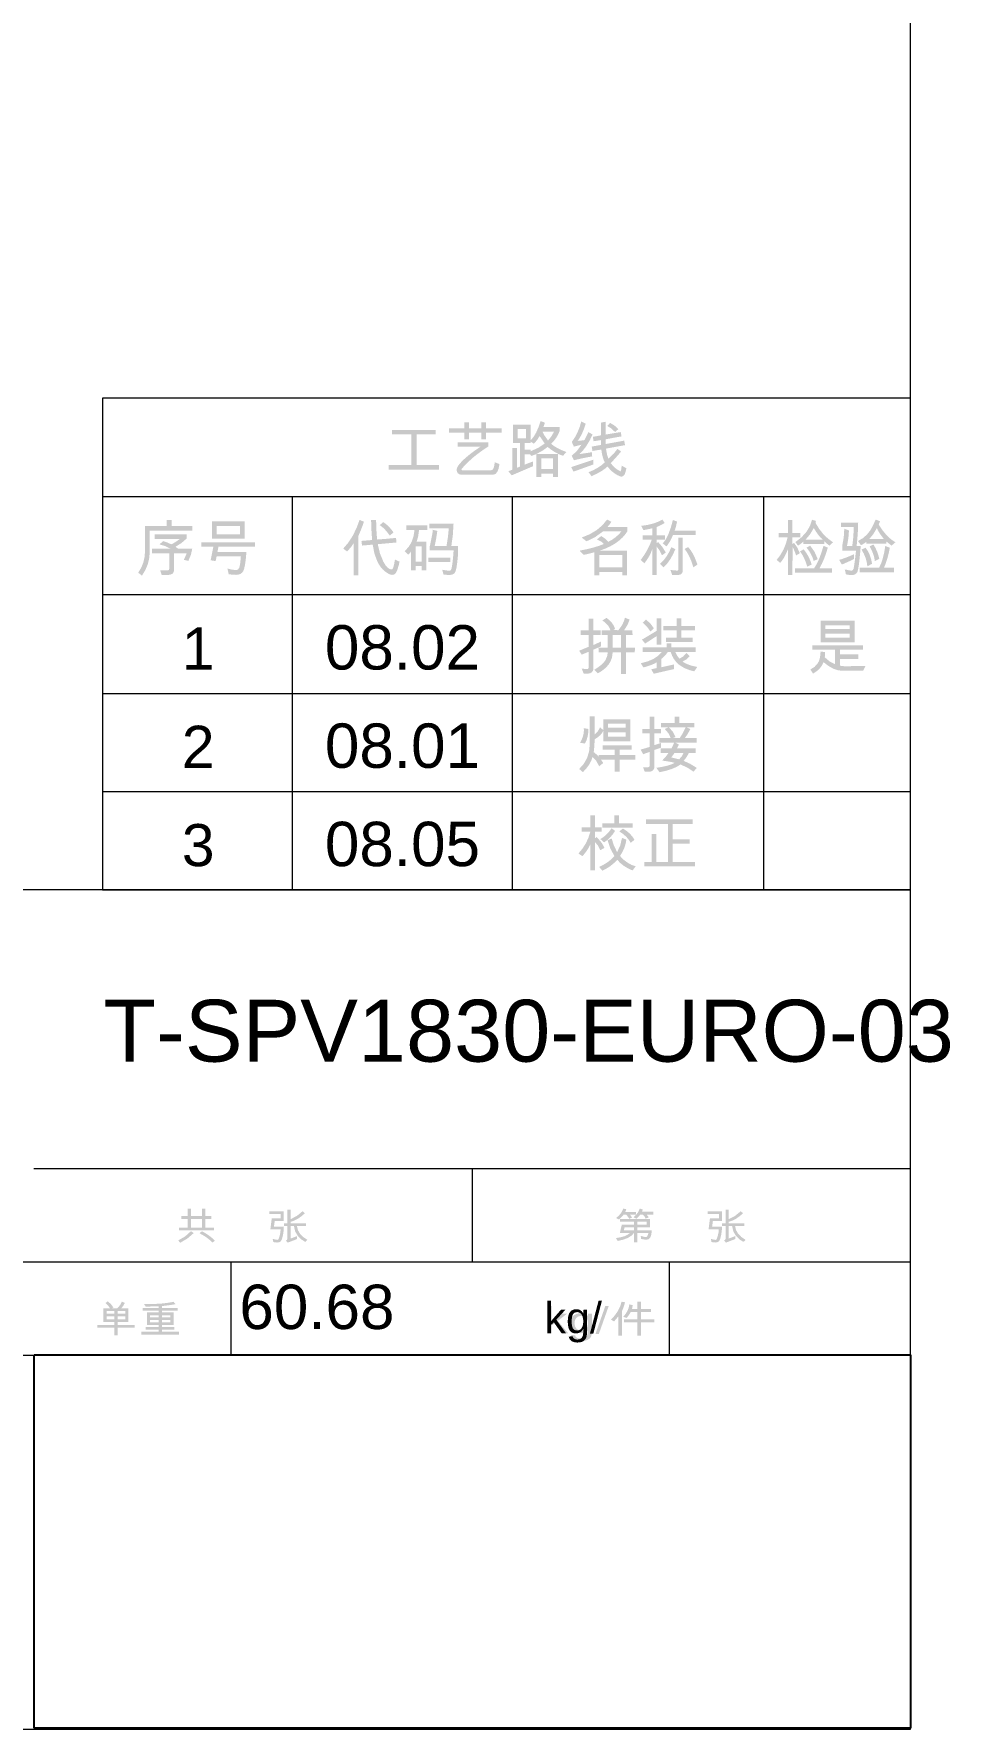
# Model space of a CAD drawing. Header units: millimetres. Extents: x 3 to 591, y 5 to 206.
# Drawn here: x 252 to 293.8, y 5.2 to 82.6 of the extents above; entities that cross this region are included whole.
import ezdxf

# ---------------------------------------------------------------- set-up
doc = ezdxf.new("R2010")
doc.units = ezdxf.units.MM
picture_1 = doc.add_image_def('image1.jpg', size_in_pixel=(151, 64))

msp = doc.modelspace()

# ---------------------------------------------------------------- hatches: boundary and pattern name
h = msp.add_hatch(color=7)
h.dxf.hatch_style = 2
h.paths.add_polyline_path([(270.485919, 62.713967), (268.189004, 62.713967), (268.189004, 62.919019), (269.215367, 62.919019), (269.215367, 64.319106), (268.337833, 64.319106), (268.337833, 64.524709), (270.333232, 64.524709), (270.333232, 64.319106), (269.455146, 64.319106), (269.455146, 62.919019), (270.485919, 62.919019)])
h = msp.add_hatch(color=7)
h.paths.add_polyline_path([(273.335701, 64.400686), (272.619122, 64.400686), (272.619122, 64.101376), (272.406904, 64.101376), (272.406904, 64.400686), (271.843562, 64.400686), (271.843562, 64.101376), (271.631344, 64.101376), (271.631344, 64.400686), (270.936813, 64.400686), (270.936813, 64.596367), (271.631344, 64.596367), (271.631344, 64.874731), (271.843562, 64.874731), (271.843562, 64.596367), (272.406904, 64.596367), (272.406904, 64.874731), (272.619122, 64.874731), (272.619122, 64.596367), (273.335701, 64.596367)])
h.paths.add_polyline_path([(273.239239, 62.96477), (273.197898, 62.752156), (273.135886, 62.600417), (273.053204, 62.509449), (272.949851, 62.479149), (271.496296, 62.479149), (271.40755, 62.49603), (271.340302, 62.546398), (271.298134, 62.620329), (271.284078, 62.709557), (271.300615, 62.786348), (271.350224, 62.879469), (271.432906, 62.98892), (271.548662, 63.114701), (271.698937, 63.254838), (271.885178, 63.408154), (272.107387, 63.574595), (272.365563, 63.75411), (271.326522, 63.756866), (271.326522, 63.963572), (272.723853, 63.963572), (272.723853, 63.762378), (272.462671, 63.58853), (272.228103, 63.417524), (272.020097, 63.249309), (271.838601, 63.083832), (271.691099, 62.937063), (271.585869, 62.825795), (271.522806, 62.749977), (271.501808, 62.709557), (271.523857, 62.684753), (272.869925, 62.684753), (272.925416, 62.70749), (272.969488, 62.775703), (273.002087, 62.889391), (273.023162, 63.048555)])
h = msp.add_hatch(color=7)
h.paths.add_polyline_path([(276.295728, 63.514332), (276.135875, 63.342352), (275.95046, 63.415009), (275.7729, 63.506477), (275.603194, 63.616754), (275.441344, 63.745842), (275.199843, 63.573105), (274.933123, 63.430547), (275.904365, 63.430547), (275.904365, 62.379931), (275.683879, 62.379931), (275.683879, 62.526003), (275.145341, 62.526003), (275.145341, 62.371662), (274.924855, 62.371662), (274.924855, 63.425035), (274.835834, 63.387001), (274.690589, 63.334084), (274.63657, 63.412357), (274.394035, 63.412357), (274.394035, 62.938312), (274.518678, 62.988446), (274.623892, 63.029744), (274.709674, 63.062258), (274.776027, 63.086037), (274.776027, 62.868307), (273.795966, 62.450486), (273.646036, 62.639553), (273.820771, 62.704045), (273.820771, 63.697886), (274.032989, 63.697886), (274.032989, 62.79224), (274.183471, 62.851771), (274.183471, 63.929397), (273.86101, 63.929397), (273.86101, 64.768346), (274.66854, 64.768346), (274.66854, 64.056176), (274.794941, 64.204789), (274.911213, 64.399239), (275.017356, 64.639474), (275.113371, 64.925443), (275.311808, 64.855438), (275.285281, 64.761732), (275.241804, 64.649835), (275.985945, 64.649835), (275.985945, 64.4751), (275.920109, 64.318925), (275.833396, 64.16952), (275.725805, 64.026833), (275.597338, 63.890812), (275.729095, 63.786951), (275.889482, 63.689549), (276.078394, 63.598659)])
h.paths.add_polyline_path([(274.456322, 64.136102), (274.456322, 64.561641), (274.073228, 64.561641), (274.073228, 64.136102)])
h.paths.add_polyline_path([(275.729629, 64.443129), (275.201565, 64.443129), (275.297959, 64.261573), (275.455124, 64.042396), (275.607673, 64.2285)])
h.paths.add_polyline_path([(275.30354, 63.901836), (275.07203, 64.243589), (274.942218, 64.042258), (274.8091, 63.896324), (274.66854, 63.982865), (274.66854, 63.929397), (274.394035, 63.929397), (274.394035, 63.619062), (274.66854, 63.619062), (274.66854, 63.551814), (275.016632, 63.710082)])
h.paths.add_polyline_path([(275.683879, 62.73326), (275.683879, 63.223841), (275.145341, 63.223841), (275.145341, 62.73326)])
h = msp.add_hatch(color=7)
h.paths.add_polyline_path([(277.490762, 64.31635), (277.35394, 64.035842), (277.208127, 63.792902), (277.053425, 63.58748), (276.889938, 63.419523), (277.464304, 63.506063), (277.469816, 63.314792), (277.035803, 63.232109), (276.640237, 63.139505), (276.53716, 63.342352), (276.778454, 63.570487), (276.979234, 63.847817), (276.634725, 63.762378), (276.539916, 63.974596), (276.684627, 64.18976), (276.804637, 64.416809), (276.900049, 64.65564), (276.970966, 64.90615), (277.070736, 64.857643), (277.17657, 64.809687), (277.095653, 64.569814), (277.007553, 64.358725), (276.912322, 64.17647), (276.810011, 64.023103), (276.934448, 64.03498), (277.026639, 64.044945), (277.086584, 64.052946), (277.114282, 64.058932), (277.224112, 64.269083), (277.295081, 64.423837)])
h.paths.add_polyline_path([(279.031409, 62.772947), (278.994271, 62.604551), (278.947624, 62.485764), (278.887748, 62.414795), (278.810923, 62.390955), (278.76388, 62.398396), (278.702058, 62.42072), (278.625353, 62.457928), (278.533662, 62.510017), (278.341976, 62.655194), (278.164347, 62.854527), (278.046516, 62.747436), (277.886466, 62.637762), (277.684144, 62.5254), (277.439499, 62.410247), (277.307208, 62.5927), (277.520209, 62.685734), (277.714349, 62.791275), (277.889575, 62.909425), (278.045836, 63.040286), (277.993229, 63.153251), (277.949511, 63.288747), (277.914681, 63.446773), (277.88874, 63.627331), (277.482494, 63.562839), (277.447767, 63.762378), (277.876613, 63.839549), (277.876613, 64.058932), (277.535962, 64.006567), (277.49903, 64.206107), (277.876613, 64.276662), (277.876613, 64.858194), (278.014692, 64.884308), (278.091587, 64.895126), (278.091587, 64.313594), (278.772338, 64.426593), (278.810923, 64.228155), (278.421903, 64.159942), (278.091587, 64.095864), (278.091587, 63.88089), (278.93219, 64.034128), (278.969122, 63.828524), (278.099855, 63.670326), (278.123833, 63.521704), (278.151118, 63.394993), (278.181711, 63.290194), (278.21561, 63.207305), (278.446363, 63.435232), (278.624612, 63.656545), (278.79163, 63.54079), (278.642173, 63.363945), (278.512922, 63.21702), (278.403825, 63.099964), (278.314829, 63.012726), (278.406193, 62.894481), (278.51244, 62.791068), (278.633569, 62.702435), (278.769582, 62.628529), (278.80107, 62.74387), (278.816435, 62.891458)])
h.paths.add_polyline_path([(278.664851, 64.564397), (278.517125, 64.423837), (278.349762, 64.588443), (278.158835, 64.702201), (278.285615, 64.844414), (278.485775, 64.725283)])
h.paths.add_polyline_path([(277.523835, 62.945477), (276.620945, 62.62026), (276.600756, 62.657399), (276.568579, 62.713967), (276.510701, 62.826966), (277.523835, 63.16431)])
h = msp.add_hatch(color=7)
h.paths.add_polyline_path([(259.216256, 59.928235), (257.280388, 59.928235), (257.280388, 58.968018), (257.258167, 58.673256), (257.191504, 58.392549), (257.0804, 58.125899), (256.924854, 57.873305), (256.75508, 58.005596), (256.890773, 58.232663), (256.987762, 58.473992), (257.045992, 58.729583), (257.065414, 58.999437), (257.065414, 60.133839), (258.058704, 60.133839), (258.058704, 60.418817), (258.273678, 60.418817), (258.273678, 60.133839), (259.216256, 60.133839)])
h.paths.add_polyline_path([(259.219012, 59.097554), (259.157965, 58.825529), (259.041521, 58.541929), (258.838674, 58.595948), (258.968209, 58.891951), (258.389433, 58.891951), (258.389433, 58.121903), (258.368883, 58.023804), (258.307302, 57.954333), (258.204793, 57.913388), (258.06146, 57.900865), (257.824437, 57.903622), (257.754433, 58.119147), (258.09343, 58.108122), (258.154202, 58.128311), (258.174459, 58.200175), (258.174459, 58.891951), (257.379607, 58.891951), (257.379607, 59.097554), (258.239503, 59.097554), (258.010473, 59.209657), (257.726872, 59.301503), (257.893339, 59.450332), (258.052503, 59.396312), (258.257141, 59.30426), (258.316475, 59.326377), (258.401904, 59.373713), (258.513482, 59.446266), (258.65126, 59.544038), (257.50363, 59.544038), (257.50363, 59.750744), (258.968209, 59.750744), (258.968209, 59.568843), (258.73222, 59.362551), (258.454476, 59.188504), (258.581256, 59.097554)])
h = msp.add_hatch(color=7)
h.paths.add_polyline_path([(267.053192, 60.330622), (266.990836, 60.145276), (266.903262, 59.922723), (266.802389, 59.684598), (266.802389, 57.881573), (266.587415, 57.881573), (266.587415, 59.360484), (266.472005, 59.18313), (266.285901, 58.97353), (266.107858, 59.106924), (266.334425, 59.371086), (266.534637, 59.677363), (266.708597, 60.025706), (266.856408, 60.416061)])
h.paths.add_polyline_path([(268.679277, 58.51051), (268.653921, 58.387726), (268.600454, 58.204585), (268.567062, 58.108975), (268.534652, 58.034604), (268.503173, 57.98142), (268.472572, 57.949372), (268.408906, 57.917126), (268.34028, 57.906378), (268.277743, 57.916093), (268.203372, 57.945238), (268.117115, 57.993814), (268.018921, 58.06182), (267.918351, 58.149265), (267.824963, 58.257019), (267.738706, 58.385134), (267.659529, 58.533661), (267.532198, 58.880513), (267.454477, 59.287723), (266.966651, 59.244728), (266.940193, 59.456946), (267.429672, 59.498287), (267.408184, 59.766092), (267.393361, 60.007335), (267.385256, 60.222119), (267.383921, 60.410549), (267.60992, 60.410549), (267.617775, 60.120127), (267.628937, 59.874767), (267.643406, 59.67447), (267.661183, 59.519234), (268.075697, 59.552238), (268.518322, 59.59475), (268.541474, 59.385288), (267.685987, 59.307016), (267.785482, 58.886852), (267.9412, 58.508856), (268.034312, 58.352672), (268.13006, 58.241241), (268.228392, 58.174458), (268.329256, 58.15222), (268.365326, 58.180642), (268.400776, 58.265908), (268.435606, 58.408018), (268.469816, 58.606972)])
h.paths.add_polyline_path([(268.408079, 59.845553), (268.232793, 59.702237), (268.113817, 59.860565), (267.998251, 59.992383), (267.885992, 60.097639), (267.776938, 60.176282), (267.934034, 60.316842), (268.053527, 60.233436), (268.172297, 60.127086), (268.290447, 59.997792)])
h = msp.add_hatch(color=7)
h.paths.add_polyline_path([(279.079365, 59.910596), (279.072457, 59.891175), (279.051804, 59.856922), (279.017508, 59.807889), (278.969673, 59.744129), (278.845374, 59.603225), (278.691309, 59.465214), (278.511062, 59.334645), (278.307663, 59.216065), (278.081252, 59.110163), (277.832516, 59.01873), (279.062828, 59.01873), (279.062828, 57.884329), (278.847854, 57.884329), (278.847854, 58.041425), (277.789521, 58.041425), (277.789521, 57.884329), (277.574547, 57.884329), (277.574547, 58.940457), (277.402973, 58.894655), (277.263593, 58.859704), (277.156355, 58.835503), (277.081209, 58.821946), (276.898206, 59.013218), (277.229236, 59.08069), (277.524455, 59.154053), (277.783811, 59.233204), (278.007251, 59.31804), (277.880334, 59.430074), (277.68479, 59.524746), (277.884881, 59.679086), (278.068022, 59.556716), (278.199074, 59.414503), (278.370433, 59.507098), (278.528149, 59.617005), (278.672223, 59.744172), (278.802655, 59.888548), (277.962051, 59.888548), (277.619609, 59.641603), (277.213501, 59.439307), (276.990259, 59.60853), (277.360383, 59.763258), (277.677073, 59.952144), (277.940433, 60.17524), (278.150567, 60.432597), (278.345146, 60.330622), (278.270732, 60.218932), (278.169859, 60.0936), (279.079365, 60.0936)])
h.paths.add_polyline_path([(278.847854, 58.248682), (278.847854, 58.813678), (277.789521, 58.813678), (277.789521, 58.248682)])
h = msp.add_hatch(color=7)
h.paths.add_polyline_path([(280.832229, 58.925023), (280.654738, 58.803756), (280.536916, 59.031615), (280.413306, 59.199529), (280.413306, 57.906378), (280.208254, 57.906378), (280.208254, 59.075505), (280.149756, 58.918521), (280.071001, 58.759314), (279.971989, 58.597937), (279.85272, 58.434442), (279.685701, 58.58768), (279.850033, 58.821447), (279.989146, 59.054697), (280.10304, 59.287327), (280.191717, 59.519234), (279.773896, 59.519234), (279.773896, 59.713261), (280.21101, 59.713261), (280.21101, 60.031864), (280.045714, 59.995484), (279.809725, 59.947528), (279.70775, 60.144863), (279.982875, 60.18319), (280.23609, 60.24353), (280.467394, 60.325782), (280.676787, 60.429841), (280.778761, 60.274398), (280.663213, 60.209174), (280.563787, 60.157334), (280.480485, 60.118827), (280.413306, 60.0936), (280.413306, 59.713261), (280.795298, 59.713261), (280.795298, 59.519234), (280.413306, 59.519234), (280.413306, 59.357727), (280.482208, 59.403478), (280.668174, 59.188642)])
h.paths.add_polyline_path([(282.192629, 59.729798), (281.161856, 59.729798), (281.028875, 59.449643), (280.865302, 59.205041), (280.690567, 59.341191), (280.824926, 59.523704), (280.946882, 59.762802), (281.056436, 60.058434), (281.153588, 60.410549), (281.342103, 60.340544), (281.313483, 60.203197), (281.285535, 60.088019), (281.25831, 59.995061), (281.23186, 59.924377), (282.192629, 59.924377)])
h.paths.add_polyline_path([(281.600072, 58.089932), (281.58767, 58.017241), (281.550463, 57.958192), (281.493481, 57.919469), (281.42203, 57.906378), (281.118861, 57.906378), (281.040589, 58.130171), (281.350372, 58.100957), (281.386614, 58.109638), (281.398879, 58.135683), (281.398879, 59.603018), (281.600072, 59.603018)])
h.paths.add_polyline_path([(282.273657, 58.378218), (282.090654, 58.251438), (282.006947, 58.503507), (281.912129, 58.727206), (281.806253, 58.922483), (281.689369, 59.089286), (281.848119, 59.17748), (281.968017, 59.029573), (282.078872, 58.847095), (282.180734, 58.629994)])
h.paths.add_polyline_path([(281.263831, 59.078261), (281.150771, 58.826166), (281.024121, 58.603941), (280.883932, 58.41148), (280.730254, 58.248682), (280.558275, 58.409637), (280.703796, 58.543901), (280.840222, 58.715217), (280.967553, 58.923637), (281.085788, 59.169212)])
h = msp.add_hatch(color=7)
h.paths.add_polyline_path([(288.460652, 59.3908), (288.299146, 59.244728), (288.196964, 59.319487), (288.062123, 59.439307), (288.062123, 59.312528), (287.100253, 59.312528), (287.100253, 59.417259), (286.993523, 59.329064), (286.86323, 59.239216), (286.744719, 59.403478), (287.02707, 59.626505), (287.247358, 59.870564), (287.405531, 60.135604), (287.501537, 60.421573), (287.681785, 60.370861), (287.66139, 60.281013), (287.821156, 60.016111), (288.007691, 59.779476), (288.22089, 59.571056)])
h.paths.add_polyline_path([(288.003143, 59.506556), (287.903399, 59.597816), (287.800089, 59.717809), (287.693162, 59.866534), (287.582566, 60.04399), (287.403076, 59.745094), (287.198369, 59.506556)])
h.paths.add_polyline_path([(286.964102, 59.622311), (286.608569, 59.622311), (286.608569, 59.320796), (286.682983, 59.36324), (286.823542, 59.164802), (286.947566, 58.891951), (286.775036, 58.795488), (286.728725, 58.926841), (286.686497, 59.034784), (286.648299, 59.119267), (286.614081, 59.180236), (286.608569, 57.903622), (286.405721, 57.903622), (286.405721, 59.075505), (286.318457, 58.878317), (286.231951, 58.708465), (286.14069, 58.566001), (286.044675, 58.450978), (285.891989, 58.593192), (286.060445, 58.815926), (286.199498, 59.061656), (286.309095, 59.330434), (286.389185, 59.622311), (285.982939, 59.622311), (285.982939, 59.817992), (286.405721, 59.817992), (286.405721, 60.410549), (286.608569, 60.410549), (286.608569, 59.817992), (286.964102, 59.817992)])
h.paths.add_polyline_path([(287.763365, 58.626265), (287.577054, 58.539173), (287.531475, 58.686864), (287.462539, 58.838069), (287.370245, 58.992788), (287.254593, 59.151022), (287.416099, 59.241972), (287.617844, 58.960577)])
h.paths.add_polyline_path([(288.414901, 58.008352), (286.732592, 58.008352), (286.732592, 58.202931), (287.596346, 58.202931), (287.71397, 58.397976), (287.824618, 58.634257), (287.928342, 58.91188), (288.025192, 59.230948), (288.223629, 59.153778), (288.144056, 58.887541), (288.053373, 58.640321), (287.95163, 58.412118), (287.838881, 58.202931), (288.414901, 58.202931)])
h.paths.add_polyline_path([(287.486103, 58.378218), (287.286563, 58.282858), (287.215465, 58.494421), (287.13615, 58.680973), (287.048671, 58.842513), (286.953078, 58.979043), (287.122301, 59.072749), (287.238676, 58.915859), (287.338102, 58.747808), (287.420578, 58.568594)])
h = msp.add_hatch(color=7)
h.paths.add_polyline_path([(291.307679, 59.393556), (291.132392, 59.241972), (291.043931, 59.310383), (290.975365, 59.364273), (290.926746, 59.40359), (290.898126, 59.428283), (290.89537, 59.338435), (289.984762, 59.338435), (289.984762, 59.417259), (289.881823, 59.342362), (289.736715, 59.261265), (289.600014, 59.453088), (289.819931, 59.58084), (290.00998, 59.746679), (290.170057, 59.950654), (290.300057, 60.192819), (290.404788, 60.429841), (290.604879, 60.357081), (290.545348, 60.201087), (290.726939, 59.932981), (290.914524, 59.709058), (291.108104, 59.529267)])
h.paths.add_polyline_path([(290.779615, 59.544038), (290.672868, 59.683366), (290.584209, 59.811998), (290.513739, 59.929984), (290.461563, 60.037376), (290.300746, 59.76921), (290.114298, 59.544038)])
h.paths.add_polyline_path([(289.724037, 59.22268), (289.703056, 58.968429), (289.682274, 58.743932), (289.661686, 58.549174), (289.641286, 58.384143), (289.621067, 58.248827), (289.601022, 58.143211), (289.581144, 58.067283), (289.561429, 58.02103), (289.515953, 57.966047), (289.458076, 57.926773), (289.387796, 57.903208), (289.305114, 57.895353), (289.195973, 57.904035), (289.050452, 57.93008), (289.041426, 57.968527), (289.029506, 58.030952), (288.996433, 58.154976), (289.061821, 58.143469), (289.154081, 58.124108), (289.247512, 58.106744), (289.316138, 58.100957), (289.359546, 58.120111), (289.393859, 58.178127), (289.402181, 58.208046), (289.412273, 58.259353), (289.424148, 58.332042), (289.437819, 58.426105), (289.453298, 58.541536), (289.470599, 58.678329), (289.489734, 58.836477), (289.510717, 59.015974), (288.877922, 59.015974), (288.877922, 59.22268), (288.950131, 59.623413), (288.974384, 60.012571), (289.188256, 59.933747), (289.161522, 59.57904), (289.098408, 59.22268), (289.338187, 59.22268), (289.389036, 59.649045), (289.405986, 60.085332), (288.824454, 60.085332), (288.824454, 60.292037), (289.608282, 60.292037), (289.603855, 60.071698), (289.590643, 59.81999), (289.56875, 59.536967), (289.538278, 59.22268)])
h.paths.add_polyline_path([(290.571806, 58.635635), (290.367857, 58.539173), (290.346988, 58.680129), (290.300953, 58.839998), (290.229803, 59.018678), (290.13359, 59.216065), (290.308325, 59.293235), (290.403832, 59.120102), (290.479547, 58.95286), (290.535521, 58.791405)])
h.paths.add_polyline_path([(291.248147, 58.024889), (289.670569, 58.024889), (289.670569, 58.232146), (290.563538, 58.232146), (290.653662, 58.428628), (290.730556, 58.660096), (290.794222, 58.9266), (290.844658, 59.228192), (291.05412, 59.142753), (290.997284, 58.874432), (290.933472, 58.633293), (290.862736, 58.419232), (290.785127, 58.232146), (291.248147, 58.232146)])
h.paths.add_polyline_path([(290.241077, 58.412393), (290.026103, 58.296638), (290.000997, 58.485679), (289.948037, 58.676632), (289.867276, 58.869549), (289.758764, 59.064481), (289.950036, 59.14551), (290.055042, 58.984916), (290.138551, 58.80913), (290.200563, 58.618255)])
h.paths.add_polyline_path([(289.41701, 58.632879), (289.338996, 58.592158), (289.220778, 58.536141), (289.062458, 58.464828), (288.864141, 58.378218), (288.740118, 58.593192), (288.861463, 58.627617), (289.014692, 58.681317), (289.199857, 58.754345), (289.41701, 58.846751)])
h = msp.add_hatch(color=7)
h.paths.add_polyline_path([(261.607428, 59.552306), (260.116391, 59.552306), (260.116391, 60.3433), (261.607428, 60.3433)])
h.paths.add_polyline_path([(261.392454, 59.759012), (261.392454, 60.136595), (260.331365, 60.136595), (260.331365, 59.759012)])
h.paths.add_polyline_path([(262.089741, 59.19126), (260.415149, 59.19126), (260.371052, 58.954238), (261.693969, 58.954238), (261.663187, 58.623612), (261.627134, 58.365127), (261.585913, 58.178781), (261.539628, 58.064576), (261.483525, 57.996165), (261.412849, 57.947236), (261.327703, 57.917841), (261.228192, 57.908031), (261.177738, 57.909582), (261.104031, 57.914232), (261.006965, 57.921984), (260.886438, 57.932836), (260.824702, 58.194663), (261.050769, 58.142091), (261.230948, 58.124659), (261.307773, 58.150842), (261.362688, 58.229941), (261.383548, 58.301668), (261.403065, 58.411842), (261.421134, 58.560463), (261.437654, 58.747532), (260.334121, 58.747532), (260.282858, 58.536417), (260.059615, 58.572246), (260.183639, 59.19126), (259.634077, 59.19126), (259.634077, 59.397966), (262.089741, 59.397966)])
h = msp.add_hatch(color=7)
h.paths.add_polyline_path([(271.354325, 59.072749), (271.342336, 58.765516), (271.306369, 58.415701), (271.280316, 58.248458), (271.250077, 58.118733), (271.2156, 58.026422), (271.176834, 57.971421), (271.075548, 57.916575), (270.935401, 57.898109), (270.685701, 57.922914), (270.626721, 58.141195), (270.744009, 58.121024), (270.836183, 58.106744), (270.903138, 58.098252), (270.944772, 58.095444), (270.991488, 58.106607), (271.029108, 58.140093), (271.04586, 58.178833), (271.063077, 58.250336), (271.08081, 58.354498), (271.099112, 58.491217), (271.12936, 58.776609), (271.145966, 59.021486), (270.058969, 59.021486), (270.058969, 59.207797), (270.11819, 59.48654), (270.161082, 59.705958), (270.187644, 59.866051), (270.197875, 59.96682), (270.403479, 59.913352), (270.355799, 59.590823), (270.284967, 59.228192), (270.823505, 59.228192), (270.888066, 59.638641), (270.928236, 60.03462), (270.034165, 60.03462), (270.034165, 60.241326), (271.14321, 60.241326), (271.112617, 59.734345), (271.043991, 59.228192), (271.354325, 59.228192)])
h.paths.add_polyline_path([(269.949829, 59.955796), (269.571144, 59.950284), (269.52622, 59.648838), (269.458145, 59.417259), (269.899117, 59.417259), (269.899117, 58.113635), (269.686899, 58.113635), (269.686899, 58.310418), (269.412394, 58.310418), (269.412394, 58.113635), (269.201829, 58.113635), (269.201829, 58.970774), (269.140231, 58.887679), (269.072294, 58.830214), (268.910788, 58.991169), (269.08877, 59.174293), (269.223396, 59.396175), (269.314717, 59.65671), (269.362784, 59.955796), (268.995124, 59.955796), (268.995124, 60.162502), (269.949829, 60.162502)])
h.paths.add_polyline_path([(269.686899, 58.517124), (269.686899, 59.210553), (269.412394, 59.210553), (269.412394, 58.517124)])
h.paths.add_polyline_path([(270.996035, 58.491217), (269.999438, 58.491217), (269.999438, 58.697923), (270.996035, 58.697923)])
h = msp.add_hatch(color=7)
h.paths.add_polyline_path([(278.966366, 55.953532), (279.177481, 55.864235), (279.084877, 55.628246), (278.929434, 55.381922), (279.308119, 55.381922), (279.310875, 55.161436), (279.014873, 55.161436), (279.014873, 54.585416), (279.418362, 54.585416), (279.415606, 54.367686), (279.014873, 54.367686), (279.014873, 53.388727), (278.79163, 53.388727), (278.79163, 54.367686), (278.40137, 54.367686), (278.391423, 54.224904), (278.360347, 54.08884), (278.308149, 53.959494), (278.234834, 53.836865), (278.140409, 53.720955), (278.024881, 53.611763), (277.888256, 53.509289), (277.730541, 53.413532), (277.566279, 53.575038), (277.737233, 53.685531), (277.876406, 53.791321), (277.98385, 53.892461), (278.059616, 53.989001), (278.150222, 54.177172), (278.182537, 54.36493), (277.760858, 54.36493), (277.758102, 54.585416), (278.175372, 54.585416), (278.175372, 55.161436), (277.908032, 55.161436), (277.908032, 55.381922), (278.303805, 55.381922), (278.25286, 55.503672), (278.174476, 55.618393), (278.068703, 55.726087), (277.935593, 55.826753), (278.125762, 55.945264), (278.2659, 55.828785), (278.377874, 55.705899), (278.461633, 55.576604), (278.517125, 55.440902), (278.438853, 55.387434), (278.662095, 55.381922), (278.771959, 55.520923), (278.859292, 55.662559), (278.924094, 55.80678)])
h.paths.add_polyline_path([(278.79163, 55.161436), (278.398614, 55.161436), (278.398614, 54.585416), (278.79163, 54.585416)])
h.paths.add_polyline_path([(277.31272, 53.690793), (277.31272, 54.396349), (276.993015, 54.266813), (276.874504, 54.444856), (277.309964, 54.625103), (277.309964, 55.161436), (276.948918, 55.161436), (276.946162, 55.369244), (277.309964, 55.369244), (277.309964, 55.909435), (277.529347, 55.909435), (277.529347, 55.369244), (277.851808, 55.369244), (277.851808, 55.161436), (277.529347, 55.161436), (277.529347, 54.706683), (277.662156, 54.767747), (277.762925, 54.813619), (277.831654, 54.844194), (277.868345, 54.85937), (277.868345, 54.64164), (277.529347, 54.494465), (277.529347, 53.597087), (277.503302, 53.528047), (277.451626, 53.461488), (277.371975, 53.413188), (277.262559, 53.399201), (277.155486, 53.40113), (277.083965, 53.399752), (276.993015, 53.626301), (277.212399, 53.608111), (277.264351, 53.613554), (277.293978, 53.63016)])
h = msp.add_hatch(color=7)
h.paths.add_polyline_path([(280.62828, 54.720464), (280.413306, 54.720464), (280.413306, 55.112929), (279.886895, 54.771175), (279.742477, 54.951974), (280.413306, 55.352707), (280.413306, 55.928727), (280.62828, 55.928727)])
h.paths.add_polyline_path([(282.168926, 55.369244), (281.540541, 55.369244), (281.540541, 55.042924), (282.063093, 55.042924), (282.063093, 54.836219), (280.834985, 54.836219), (280.837741, 55.042924), (281.325567, 55.042924), (281.325567, 55.369244), (280.716474, 55.369244), (280.716474, 55.57595), (281.325567, 55.57595), (281.325567, 55.925971), (281.540541, 55.925971), (281.540541, 55.57595), (282.168926, 55.57595)])
h.paths.add_polyline_path([(280.28377, 55.471219), (280.126674, 55.318532), (279.977777, 55.535711), (279.773896, 55.724778), (279.928236, 55.864235), (280.125433, 55.688604)])
h.paths.add_polyline_path([(282.268145, 53.704574), (282.127585, 53.504483), (281.920182, 53.558383), (281.733707, 53.628317), (281.568162, 53.714295), (281.423545, 53.816333), (281.299858, 53.934441), (281.197099, 54.068634), (281.11527, 54.218924), (281.054369, 54.385325), (280.922077, 54.385325), (280.837414, 54.275771), (280.760296, 54.186887), (280.690619, 54.118674), (280.62828, 54.071132), (280.62828, 53.690793), (281.209812, 53.820329), (281.209812, 53.608111), (280.278258, 53.39424), (280.165259, 53.599843), (280.413306, 53.651106), (280.413306, 53.916792), (280.317403, 53.860456), (280.184345, 53.802208), (280.014183, 53.741996), (279.806969, 53.679769), (279.688458, 53.874348), (279.995321, 53.955273), (280.258621, 54.067411), (280.478409, 54.210762), (280.654738, 54.385325), (279.768384, 54.385325), (279.768384, 54.59644), (280.862546, 54.59644), (280.862546, 54.7822), (281.083032, 54.7822), (281.083032, 54.59644), (282.187116, 54.59644), (282.187116, 54.385325), (281.266587, 54.385325), (281.336178, 54.239115), (281.44959, 54.082156), (281.615437, 54.173934), (281.777563, 54.340125), (281.926392, 54.195155), (281.754826, 54.03675), (281.587394, 53.949865), (281.730116, 53.867277), (281.891183, 53.7989), (282.070543, 53.744683)])
h = msp.add_hatch(color=7)
h.paths.add_polyline_path([(289.442917, 54.830707), (287.8929, 54.830707), (287.8929, 55.815728), (289.442917, 55.815728)])
h.paths.add_polyline_path([(289.219675, 55.434287), (289.219675, 55.609023), (288.107874, 55.609023), (288.107874, 55.434287)])
h.paths.add_polyline_path([(289.219675, 55.037412), (289.219675, 55.228684), (288.107874, 55.228684), (288.107874, 55.037412)])
h.paths.add_polyline_path([(289.944523, 53.747569), (289.837036, 53.529287), (288.88619, 53.529287), (288.680621, 53.553799), (288.469058, 53.627404), (288.2515, 53.750204), (288.027948, 53.922304), (287.950847, 53.764458), (287.84522, 53.624854), (287.711068, 53.503337), (287.548391, 53.399752), (287.427123, 53.588819), (287.615157, 53.70733), (287.760608, 53.867182), (287.815385, 53.968882), (287.855693, 54.093732), (287.881531, 54.241733), (287.8929, 54.412885), (288.102362, 54.37871), (288.097814, 54.251793), (288.084172, 54.145546), (288.310721, 53.950554), (288.555461, 53.825841), (288.555461, 54.488953), (287.515318, 54.488953), (287.515318, 54.695659), (289.823256, 54.695659), (289.823256, 54.488953), (288.778703, 54.488953), (288.778703, 54.272326), (289.608282, 54.272326), (289.608282, 54.06562), (288.778703, 54.06562), (288.778703, 53.761349), (288.908032, 53.741919), (289.004701, 53.736544)])
h = msp.add_hatch(color=7)
h.paths.add_polyline_path([(277.047034, 48.901394), (276.87726, 49.047466), (277.088918, 49.284558), (277.240166, 49.554309), (277.330953, 49.856719), (277.361227, 50.191789), (277.361227, 51.446906), (277.588327, 51.446906), (277.588327, 50.622839), (277.722273, 50.758438), (277.82976, 50.946954), (277.9841, 50.814662), (277.9841, 51.317371), (279.211656, 51.317371), (279.211656, 50.315812), (277.9841, 50.315812), (277.9841, 50.803638), (277.924732, 50.695936), (277.840853, 50.592729), (277.726898, 50.493967), (277.582815, 50.399597), (277.570413, 50.091537), (277.541474, 49.815309), (277.689475, 49.694248), (277.76637, 49.607501), (277.772984, 49.680261), (278.495076, 49.680261), (278.495076, 49.922796), (277.941105, 49.922796), (277.941105, 50.125643), (279.273944, 50.125643), (279.273944, 49.922796), (278.721075, 49.922796), (278.721075, 49.680261), (279.432142, 49.680261), (279.432142, 49.473556), (278.721075, 49.473556), (278.721075, 48.917931), (278.495076, 48.917931), (278.495076, 49.473556), (277.871101, 49.473556), (277.884261, 49.453298), (277.913544, 49.412371), (277.975832, 49.319215), (277.789521, 49.172041), (277.65282, 49.41809), (277.488006, 49.597579), (277.426623, 49.421672), (277.332632, 49.247006), (277.206085, 49.07358)])
h.paths.add_polyline_path([(278.993926, 51.107909), (278.196318, 51.107909), (278.196318, 50.930418), (278.993926, 50.930418)])
h.paths.add_polyline_path([(278.993926, 50.724814), (278.196318, 50.724814), (278.196318, 50.520865), (278.993926, 50.520865)])
h.paths.add_polyline_path([(277.086721, 50.908369), (277.292325, 50.873642), (277.290344, 50.699691), (277.264488, 50.530855), (277.214655, 50.367084), (277.140741, 50.208326), (276.914742, 50.244155), (276.99224, 50.387195), (277.047723, 50.528582), (277.081089, 50.668315), (277.092234, 50.806394)])
h = msp.add_hatch(color=7)
h.paths.add_polyline_path([(280.617255, 50.022015), (280.310228, 49.914528), (280.310228, 49.163773), (280.297068, 49.071582), (280.257863, 49.000062), (280.199916, 48.951624), (280.131635, 48.928404), (280.028971, 48.920687), (279.869256, 48.917931), (279.793188, 49.120778), (279.942017, 49.115266), (280.008981, 49.120554), (280.056876, 49.136487), (280.085651, 49.16317), (280.095254, 49.200704), (280.095254, 49.826333), (279.793188, 49.7205), (279.682945, 49.931064), (280.095254, 50.052332), (280.095254, 50.674102), (279.756257, 50.674102), (279.756257, 50.876398), (280.095254, 50.876398), (280.095254, 51.435882), (280.310228, 51.435882), (280.310228, 50.876398), (280.606231, 50.876398), (280.606231, 50.674102), (280.310228, 50.674102), (280.310228, 50.13777), (280.617255, 50.235886)])
h.paths.add_polyline_path([(282.24334, 49.095973), (282.09341, 48.923443), (281.812014, 49.110442), (281.500853, 49.251967), (281.322466, 49.141879), (281.103152, 49.046364), (280.842909, 48.965318), (280.541739, 48.898638), (280.399525, 49.098729), (280.695304, 49.149785), (280.932688, 49.205389), (281.111575, 49.265541), (281.23186, 49.33024), (281.119722, 49.356595), (280.987534, 49.381916), (280.835295, 49.406204), (280.663006, 49.429458), (280.832505, 49.613495), (280.959009, 49.782236), (280.597963, 49.782236), (280.597963, 49.985083), (281.085788, 49.985083), (281.144079, 50.092708), (281.209812, 50.250769), (280.536227, 50.250769), (280.536227, 50.453616), (281.057125, 50.453616), (280.953634, 50.67362), (280.781517, 50.870886), (280.945228, 50.944198), (280.611743, 50.944198), (280.611743, 51.148148), (281.239026, 51.148148), (281.239026, 51.43037), (281.452346, 51.43037), (281.452346, 51.148148), (282.135853, 51.148148), (282.135853, 50.944198), (281.788588, 50.944198), (281.950094, 50.86813), (281.829722, 50.646611), (281.694881, 50.453616), (282.24334, 50.453616), (282.24334, 50.250769), (281.255563, 50.250769), (281.424786, 50.165331), (281.378621, 50.060738), (281.336591, 49.985083), (282.187116, 49.985083), (282.187116, 49.782236), (281.878436, 49.782236), (281.848774, 49.712352), (281.800301, 49.628309), (281.733018, 49.530003), (281.646925, 49.417332), (281.94472, 49.280424)])
h.paths.add_polyline_path([(281.73512, 50.944198), (280.975545, 50.944198), (281.162476, 50.73198), (281.272099, 50.501572), (281.14532, 50.456372), (281.460615, 50.453616), (281.604482, 50.67679)])
h.paths.add_polyline_path([(281.644169, 49.782236), (281.229104, 49.782236), (281.138981, 49.653941), (281.080276, 49.572774), (281.43581, 49.48899), (281.55942, 49.619283)])
h = msp.add_hatch(color=7)
h.paths.add_polyline_path([(279.310875, 46.361504), (277.927325, 46.361504), (277.927325, 46.567108), (278.484052, 46.567108), (278.484052, 46.93091), (278.697924, 46.93091), (278.697924, 46.567108), (279.310875, 46.567108)])
h.paths.add_polyline_path([(278.026544, 45.443731), (277.838028, 45.339), (277.741359, 45.539229), (277.603761, 45.707212), (277.603761, 44.419573), (277.388787, 44.419573), (277.388787, 45.619017), (277.331943, 45.491781), (277.252362, 45.357259), (277.150042, 45.215399), (277.024985, 45.066148), (276.844187, 45.190172), (277.031359, 45.41785), (277.183598, 45.658498), (277.300903, 45.912066), (277.383275, 46.178501), (276.987503, 46.178501), (276.987503, 46.383553), (277.388787, 46.383553), (277.388787, 46.928154), (277.603761, 46.928154), (277.603761, 46.383553), (277.908032, 46.383553), (277.908032, 46.178501), (277.603761, 46.178501), (277.603761, 45.887459), (277.665498, 45.938722), (277.792914, 45.810453), (277.89563, 45.685232), (277.973541, 45.563009)])
h.paths.add_polyline_path([(278.517125, 46.219842), (278.409216, 46.062961), (278.28968, 45.923081), (278.158465, 45.800255), (278.015519, 45.694534), (277.840784, 45.847772), (277.982489, 45.937293), (278.115771, 46.048827), (278.240682, 46.18248), (278.357273, 46.338353)])
h.paths.add_polyline_path([(279.400723, 45.813045), (279.228193, 45.675241), (279.132367, 45.826145), (279.013494, 45.963045), (278.87147, 46.085991), (278.706192, 46.195037), (278.875415, 46.330085), (279.046559, 46.214959), (279.191192, 46.090375), (279.309265, 45.956387)])
h.paths.add_polyline_path([(279.456947, 44.603128), (279.310875, 44.414061), (279.095574, 44.513934), (278.907661, 44.628484), (278.747034, 44.757916), (278.613588, 44.902437), (278.462072, 44.749045), (278.298568, 44.614565), (278.123075, 44.498896), (277.935593, 44.401934), (277.786765, 44.576669), (278.001834, 44.683743), (278.189772, 44.802392), (278.350529, 44.932617), (278.484052, 45.074417), (278.302702, 45.407144), (278.172616, 45.78824), (278.360029, 45.876435), (278.453046, 45.568168), (278.608076, 45.252459), (278.749876, 45.555145), (278.831318, 45.90124), (279.031409, 45.822967), (278.993995, 45.626166), (278.933017, 45.435876), (278.848474, 45.251994), (278.740367, 45.074417), (278.904888, 44.906985), (279.079227, 44.772626), (279.263281, 44.67134)])
h = msp.add_hatch(color=7)
h.dxf.hatch_style = 2
h.paths.add_polyline_path([(282.157902, 44.597615), (279.844451, 44.597615), (279.844451, 44.803219), (280.191717, 44.803219), (280.191717, 46.079282), (280.405037, 46.079282), (280.405037, 44.803219), (280.924833, 44.803219), (280.924833, 46.539547), (279.922724, 46.539547), (279.922724, 46.744599), (282.055927, 46.744599), (282.055927, 46.539547), (281.148076, 46.539547), (281.148076, 45.836747), (281.912611, 45.836747), (281.912611, 45.630042), (281.148076, 45.630042), (281.148076, 44.803219), (282.157902, 44.803219)])
h = msp.add_hatch(color=7)
h.paths.add_polyline_path([(260.217889, 28.11447), (260.212928, 27.98273), (258.613301, 27.98273), (258.613301, 28.11447), (259.014035, 28.11447), (259.010176, 28.510243), (258.727403, 28.510243), (258.727403, 28.641983), (259.017893, 28.641983), (259.017893, 28.973815), (259.167273, 28.973815), (259.167273, 28.641983), (259.658406, 28.641983), (259.658406, 28.973815), (259.813848, 28.973815), (259.813848, 28.641983), (260.098275, 28.641983), (260.098275, 28.510243), (259.813848, 28.510243), (259.813848, 28.11447)])
h.paths.add_polyline_path([(259.658406, 28.11447), (259.658406, 28.510243), (259.167273, 28.510243), (259.167273, 28.11447)])
h.paths.add_polyline_path([(260.250962, 27.51089), (260.137963, 27.429861), (260.027599, 27.53932), (259.893361, 27.646144), (259.735352, 27.750384), (259.553675, 27.852092), (259.660059, 27.948555), (259.845793, 27.84211), (260.006153, 27.733649), (260.141193, 27.623226)])
h.paths.add_polyline_path([(259.286886, 27.862014), (258.988817, 27.60687), (258.666769, 27.419939), (258.582433, 27.530733), (258.891734, 27.706984), (259.160107, 27.948555)])
h = msp.add_hatch(color=7)
h.paths.add_polyline_path([(264.474161, 27.552231), (264.376596, 27.459627), (264.19435, 27.575795), (264.033189, 27.739093), (263.914953, 27.942905), (263.861209, 28.180616), (263.709074, 28.180616), (263.709074, 27.611762), (264.007281, 27.726966), (264.007281, 27.590265), (263.578987, 27.426554), (263.490793, 27.525221), (263.5424, 27.554642), (263.559695, 27.593572), (263.559695, 28.180616), (263.400393, 28.180616), (263.400393, 28.306293), (263.559695, 28.306293), (263.559695, 28.929166), (263.709074, 28.929166), (263.709074, 28.498667), (263.995155, 28.645084), (264.254777, 28.859713), (264.36061, 28.76766), (264.202687, 28.629056), (264.041457, 28.517478), (263.876919, 28.432875), (263.709074, 28.375195), (263.709074, 28.306293), (264.417937, 28.306293), (264.417937, 28.180616), (263.997911, 28.180616), (264.040389, 28.001196), (264.133923, 27.836658), (264.278514, 27.687003)])
h.paths.add_polyline_path([(263.400393, 28.157465), (263.389162, 27.958132), (263.358501, 27.755078), (263.313715, 27.586682), (263.261487, 27.491046), (263.191138, 27.446122), (263.092264, 27.430963), (263.016196, 27.436613), (262.918631, 27.453012), (262.889968, 27.596328), (262.935168, 27.586751), (263.001865, 27.570972), (263.070078, 27.556847), (263.119274, 27.552231), (263.13693, 27.562687), (263.156756, 27.594123), (263.17865, 27.646644), (263.202507, 27.720351), (263.23999, 27.882064), (263.252668, 28.031788), (262.785237, 28.031788), (262.848627, 28.535048), (263.257629, 28.535048), (263.257629, 28.735139), (262.743896, 28.735139), (262.743896, 28.861367), (263.39874, 28.861367), (263.39874, 28.408268), (262.982021, 28.408268), (262.948948, 28.157465)])
h = msp.add_hatch(color=7)
h.paths.add_polyline_path([(280.263332, 28.707027), (279.955202, 28.707027), (280.02252, 28.627652), (280.055524, 28.58135), (279.911656, 28.52237), (279.861978, 28.615318), (279.782121, 28.707027), (279.663058, 28.707027), (279.600289, 28.627721), (279.489977, 28.514101), (279.359339, 28.583003), (279.463208, 28.684194), (279.544134, 28.784404), (279.602115, 28.883683), (279.637151, 28.982083), (279.776609, 28.939088), (279.755525, 28.870118), (279.741882, 28.833806), (280.263332, 28.833806)])
h.paths.add_polyline_path([(279.462416, 28.702066), (279.19232, 28.702066), (279.2965, 28.574735), (279.16476, 28.508589), (279.09696, 28.617316), (279.019239, 28.702066), (278.903484, 28.702066), (278.815358, 28.595681), (278.689612, 28.481028), (278.560628, 28.546623), (278.67783, 28.650088), (278.771468, 28.757118), (278.841541, 28.867766), (278.88805, 28.982083), (279.026956, 28.949561), (279.011246, 28.900365), (278.974039, 28.828845), (279.462416, 28.828845)])
h.paths.add_polyline_path([(280.192776, 27.988242), (280.17934, 27.872168), (280.162184, 27.77692), (280.141307, 27.702445), (280.116709, 27.648693), (280.048013, 27.583237), (279.947485, 27.561601), (279.835864, 27.570283), (279.704399, 27.596328), (279.686761, 27.730824), (279.834004, 27.693135), (279.941973, 27.680664), (279.976011, 27.700508), (280.005914, 27.760039), (280.026998, 27.825082), (280.034026, 27.862014), (279.533523, 27.862014), (279.533523, 27.433719), (279.37808, 27.433719), (279.37808, 27.867526), (279.264478, 27.744855), (279.102197, 27.643112), (278.891133, 27.562351), (278.631183, 27.502621), (278.556218, 27.634362), (278.765301, 27.66877), (278.940277, 27.718215), (279.081147, 27.782647), (279.187911, 27.862014), (278.730953, 27.862014), (278.824109, 28.252825), (279.37808, 28.252825), (279.37808, 28.380707), (278.746939, 28.380707), (278.746939, 28.506936), (280.111748, 28.506936), (280.111748, 28.126597), (279.533523, 28.126597), (279.533523, 27.988242)])
h.paths.add_polyline_path([(279.962368, 28.252825), (279.962368, 28.380707), (279.533523, 28.380707), (279.533523, 28.252825)])
h.paths.add_polyline_path([(279.37808, 27.988242), (279.37808, 28.126597), (278.949235, 28.126597), (278.913957, 27.988242)])
h = msp.add_hatch(color=7)
h.paths.add_polyline_path([(284.468155, 27.552231), (284.37059, 27.459627), (284.188344, 27.575795), (284.027183, 27.739093), (283.909016, 27.942905), (283.855755, 28.180616), (283.70362, 28.180616), (283.70362, 27.611762), (284.001276, 27.726966), (284.001276, 27.590265), (283.573533, 27.426554), (283.485338, 27.525221), (283.536946, 27.554642), (283.55424, 27.593572), (283.55424, 28.180616), (283.394939, 28.180616), (283.394939, 28.306293), (283.55424, 28.306293), (283.55424, 28.929166), (283.70362, 28.929166), (283.70362, 28.498667), (283.988942, 28.645084), (284.24822, 28.859713), (284.354054, 28.76766), (284.196535, 28.629056), (284.035658, 28.517478), (283.87137, 28.432875), (283.70362, 28.375195), (283.70362, 28.306293), (284.41138, 28.306293), (284.41138, 28.180616), (283.991905, 28.180616), (284.034383, 28.001196), (284.127917, 27.836658), (284.272508, 27.687003)])
h.paths.add_polyline_path([(283.394939, 28.157465), (283.383708, 27.958132), (283.353047, 27.755078), (283.308743, 27.586682), (283.256584, 27.491046), (283.186028, 27.446122), (283.087361, 27.430963), (283.011362, 27.436613), (282.914279, 27.453012), (282.885616, 27.596328), (282.930333, 27.586751), (282.996962, 27.570972), (283.065174, 27.556847), (283.11437, 27.552231), (283.132027, 27.562687), (283.151853, 27.594123), (283.173747, 27.646644), (283.197604, 27.720351), (283.235087, 27.882064), (283.247764, 28.031788), (282.780885, 28.031788), (282.844275, 28.535048), (283.252725, 28.535048), (283.252725, 28.735139), (282.739544, 28.735139), (282.739544, 28.861367), (283.393285, 28.861367), (283.393285, 28.408268), (282.977118, 28.408268), (282.944045, 28.157465)])
h = msp.add_hatch(color=7)
h.paths.add_polyline_path([(256.596609, 23.546276), (255.810025, 23.546276), (255.810025, 23.190191), (255.661748, 23.190191), (255.661748, 23.546276), (254.890046, 23.546276), (254.890046, 23.665339), (255.661748, 23.665339), (255.661748, 23.808655), (255.161244, 23.808655), (255.161244, 24.428221), (255.46772, 24.428221), (255.38552, 24.548937), (255.258258, 24.669653), (255.365194, 24.744067), (255.498244, 24.630379), (255.624265, 24.467908), (255.56308, 24.429874), (255.802308, 24.428221), (255.918132, 24.56251), (256.007911, 24.733594), (256.144612, 24.676267), (256.068476, 24.536948), (255.98035, 24.428221), (256.308874, 24.428221), (256.308874, 23.808655), (255.810025, 23.808655), (255.810025, 23.665339), (256.596609, 23.665339)])
h.paths.add_polyline_path([(256.160598, 24.186237), (256.160598, 24.301441), (255.810025, 24.301441), (255.810025, 24.186237)])
h.paths.add_polyline_path([(255.661748, 24.186237), (255.661748, 24.301441), (255.310624, 24.301441), (255.310624, 24.186237)])
h.paths.add_polyline_path([(256.160598, 23.928819), (256.160598, 24.059457), (255.810025, 24.059457), (255.810025, 23.928819)])
h.paths.add_polyline_path([(255.661748, 23.928819), (255.661748, 24.059457), (255.310624, 24.059457), (255.310624, 23.928819)])
h = msp.add_hatch(color=7)
h.paths.add_polyline_path([(258.615554, 23.231532), (256.896313, 23.231532), (256.896313, 23.358312), (257.686205, 23.358312), (257.686205, 23.455326), (257.098058, 23.455326), (257.098058, 23.581003), (257.686205, 23.581003), (257.686205, 23.663685), (257.149872, 23.663685), (257.149872, 24.239154), (257.686205, 24.239154), (257.686205, 24.322938), (256.961357, 24.322938), (256.961357, 24.448615), (257.682346, 24.448615), (257.682346, 24.519722), (257.099712, 24.505942), (257.013722, 24.628312), (257.230901, 24.625004), (257.569175, 24.631326), (257.871275, 24.65036), (258.137202, 24.68221), (258.366955, 24.726979), (258.452945, 24.61839), (258.345458, 24.597418), (258.206552, 24.575877), (258.036226, 24.55382), (257.834482, 24.531298), (257.834482, 24.448615), (258.553817, 24.448615), (258.553817, 24.322938), (257.834482, 24.322938), (257.834482, 24.239154), (258.37357, 24.239154), (258.37357, 23.663685), (257.834482, 23.663685), (257.834482, 23.581003), (258.40058, 23.581003), (258.40058, 23.455326), (257.834482, 23.455326), (257.834482, 23.358312), (258.615554, 23.358312)])
h.paths.add_polyline_path([(258.224742, 24.011502), (258.224742, 24.113477), (257.834482, 24.113477), (257.834482, 24.011502)])
h.paths.add_polyline_path([(257.686205, 24.011502), (257.686205, 24.113477), (257.297598, 24.113477), (257.297598, 24.011502)])
h.paths.add_polyline_path([(258.224742, 23.783299), (258.224742, 23.892439), (257.834482, 23.892439), (257.834482, 23.783299)])
h.paths.add_polyline_path([(257.686205, 23.783299), (257.686205, 23.892439), (257.297598, 23.892439), (257.297598, 23.783299)])
h = msp.add_hatch(color=7)
h.dxf.hatch_style = 2
h.paths.add_polyline_path([(276.373184, 23.290389), (276.137264, 23.290389), (275.761335, 23.748449), (275.625736, 23.646474), (275.625736, 23.290389), (275.434465, 23.290389), (275.434465, 24.527867), (275.625736, 24.527867), (275.625736, 23.822863), (276.079938, 24.186114), (276.329087, 24.186114), (275.896383, 23.854282)])
h = msp.add_hatch(color=7)
h.paths.add_polyline_path([(277.46363, 23.411105), (277.451641, 23.244638), (277.415675, 23.126127), (277.349115, 23.042549), (277.245349, 22.980055), (277.110508, 22.94085), (276.952103, 22.927689), (276.776334, 22.944639), (276.632398, 22.995489), (276.536417, 23.084441), (276.504516, 23.215975), (276.691378, 23.193375), (276.715425, 23.131294), (276.766343, 23.08699), (276.844478, 23.06067), (276.949898, 23.051713), (277.079364, 23.063702), (277.16873, 23.099668), (277.224541, 23.152998), (277.253066, 23.217077), (277.264504, 23.299208), (277.2685, 23.407798), (277.127596, 23.319741), (276.954859, 23.290389), (276.755939, 23.322635), (276.600427, 23.419373), (276.499968, 23.565308), (276.466482, 23.745141), (276.498866, 23.926216), (276.596569, 24.074217), (276.667779, 24.131776), (276.751598, 24.172953), (276.848026, 24.197698), (276.957064, 24.205957), (277.138069, 24.174125), (277.282281, 24.078627), (277.28669, 24.186114), (277.46363, 24.186114)])
h.paths.add_polyline_path([(276.973049, 23.414412), (277.088391, 23.433567), (277.189676, 23.491582), (277.260645, 23.594866), (277.284485, 23.750654), (277.261817, 23.891696), (277.194086, 23.995944), (277.092731, 24.060437), (276.970293, 24.081934), (276.8462, 24.060023), (276.748153, 23.994291), (276.683936, 23.890249), (276.662715, 23.753961), (276.685108, 23.600999), (276.752563, 23.495992), (276.852677, 23.434738)])
h = msp.add_hatch(color=7)
h.dxf.hatch_style = 2
h.paths.add_polyline_path([(278.222689, 24.527867), (277.771243, 23.249048), (277.616903, 23.249048), (278.068348, 24.527867)])
h = msp.add_hatch(color=7)
h.paths.add_polyline_path([(280.302441, 23.788136), (279.699412, 23.788136), (279.699412, 23.185107), (279.527984, 23.185107), (279.527984, 23.788136), (278.918891, 23.788136), (278.918891, 23.919326), (279.527984, 23.919326), (279.527984, 24.263835), (279.232532, 24.263835), (279.141926, 24.114869), (279.043465, 23.98492), (278.890779, 24.045554), (278.995596, 24.171644), (279.076952, 24.307657), (279.13495, 24.453591), (279.169694, 24.609447), (279.320176, 24.571413), (279.287654, 24.395024), (279.527984, 24.395024), (279.527984, 24.737329), (279.699412, 24.737329), (279.699412, 24.395024), (280.153062, 24.395024), (280.153062, 24.263835), (279.699412, 24.263835), (279.699412, 23.919326), (280.302441, 23.919326)])
h.paths.add_polyline_path([(278.970705, 24.704256), (278.940526, 24.592497), (278.892984, 24.455107), (278.835106, 24.311791), (278.835106, 23.174634), (278.670293, 23.174634), (278.670293, 24.062641), (278.469099, 23.831682), (278.327437, 23.910506), (278.499916, 24.099116), (278.638598, 24.298631), (278.74338, 24.508997), (278.81416, 24.730163)])

# ---------------------------------------------------------------- linework, layer by layer
at = {"color": 9, "lineweight": 0, "true_color": 0xc0c0c0}
for points in [[(291.994167, 5.221111), (291.994167, 204.822778)], [(291.994167, 43.532778), (176.988611, 43.532778)], [(291.994167, 30.7975), (251.989167, 30.7975)], [(271.991667, 30.7975), (271.991667, 26.528889)], [(291.994167, 26.528889), (176.988611, 26.528889)], [(260.985, 26.528889), (260.985, 22.295556)], [(280.9875, 26.528889), (280.9875, 22.295556)], [(229.975833, 22.295556), (291.994167, 22.295556)], [(4.974167, 5.221111), (291.994167, 5.221111)]]:
    msp.add_lwpolyline(points, dxfattribs=at)
at = {"color": 7, "lineweight": 0}
for points in [[(255.128889, 65.969444), (255.128889, 43.532778)], [(291.994167, 65.969444), (255.128889, 65.969444)], [(291.994167, 43.532778), (291.994167, 65.969444)], [(255.128889, 61.489167), (291.994167, 61.489167)], [(263.771944, 61.489167), (263.771944, 43.532778)], [(273.826111, 61.489167), (273.826111, 43.532778)], [(285.291389, 61.489167), (285.291389, 43.532778)], [(255.128889, 57.008889), (291.994167, 57.008889)], [(255.128889, 52.493333), (291.994167, 52.493333)], [(255.128889, 48.013056), (291.994167, 48.013056)], [(255.128889, 43.532778), (291.994167, 43.532778)]]:
    msp.add_lwpolyline(points, dxfattribs=at)

# ---------------------------------------------------------------- texts
at = {"color": 7, "attachment_point": 1}
for s, insert, char_height in [('{\\fArialUnicodeMS|b0|i0|c0;1}', (258.744964, 55.507244), 1.921178), ('{\\fArialUnicodeMS|b0|i0|c0;08.02}', (265.272766, 55.611164), 2.025098), ('{\\fArialUnicodeMS|b0|i0|c0;08.01}', (265.272766, 51.123824), 2.025098), ('{\\fArialUnicodeMS|b0|i0|c0;2}', (258.744964, 51.019904), 1.921178), ('{\\fArialUnicodeMS|b0|i0|c0;3}', (258.744964, 46.532581), 1.921178), ('{\\fArialUnicodeMS|b0|i0|c0;08.05}', (265.272766, 46.636501), 2.025098), ('{\\fArialUnicodeMS|b0|i0|c0;T-SPV1830-EURO-03}', (255.159826, 38.511113), 2.824953), ('{\\fArialUnicodeMS|b0|i0|c0;60.68}', (261.370093, 25.506559), 2.025098), ('{\\fArialUnicodeMS|b0|i0|c0;kg/}', (275.290604, 24.698006), 1.40761)]:
    msp.add_mtext(s, dxfattribs=dict(at, insert=insert, char_height=char_height))

# ---------------------------------------------------------------- pictures from other files: only their frames are drawn
image = msp.add_image(picture_1, insert=(252.000001, 5.269995), size_in_units=(40.000051, 17.03392))
image.dxf.flags = 7

doc.saveas('drawing.dxf')
